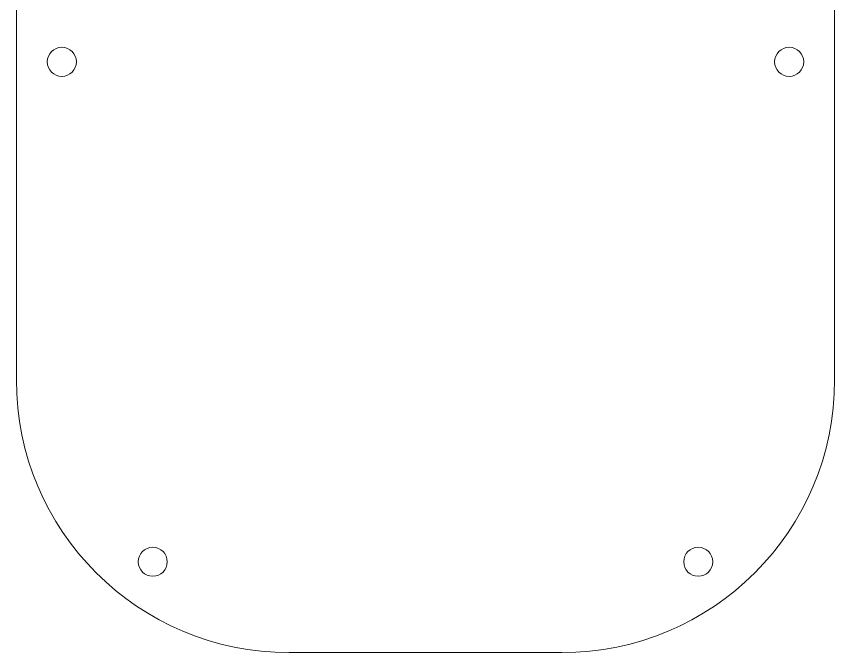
# Model space of a CAD drawing. Header units: millimetres. Extents: x 0 to 366, y 0 to 574.
# Drawn here: x 184 to 274, y 0 to 70 of the extents above; entities that cross this region are included whole.
import ezdxf

# ---------------------------------------------------------------- set-up
doc = ezdxf.new("R2010")
doc.units = ezdxf.units.MM
doc.layers.add('cut profiles', color=1, linetype='Continuous', lineweight=9, true_color=0xff0000)

msp = doc.modelspace()

# ---------------------------------------------------------------- linework, layer by layer
at = {"layer": 'cut profiles'}
for p, q in [((184, 30.002), (184, 135.002)), ((274, 30.002), (274, 135.002)), ((214, 0.002), (244, 0.002))]:
    msp.add_line(p, q, dxfattribs=at)
for centre in [(189, 65.002), (269, 65.002), (199, 10.002), (259, 10.002)]:
    msp.add_circle(centre, 1.6, dxfattribs=at)
for centre, start, end in [((214, 30.002), 180, 270), ((244, 30.002), 270, 0)]:
    msp.add_arc(centre, 30, start, end, dxfattribs=at)

doc.saveas('drawing.dxf')
